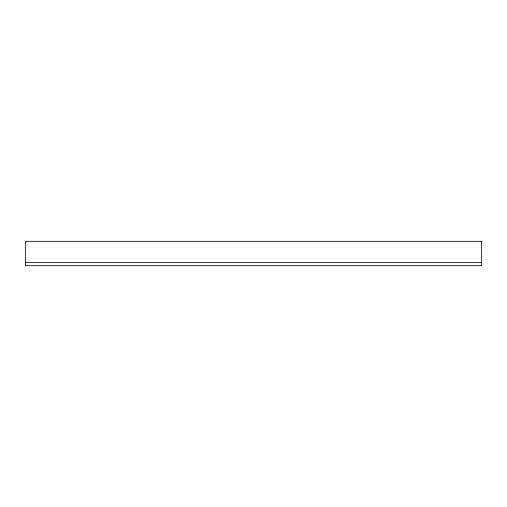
<?xml version="1.0" encoding="UTF-8"?>
<svg xmlns="http://www.w3.org/2000/svg" width="507" height="507" viewBox="0 0 507 507"><rect width="100%" height="100%" fill="white"/><g stroke="black" fill="none" stroke-linecap="round" stroke-linejoin="round"><path stroke-width="0.76" d="M25.35 262.626L481.65 262.626M481.65 241.332L25.35 241.332L25.35 265.668L481.65 265.668L481.65 241.332"/></g></svg>
